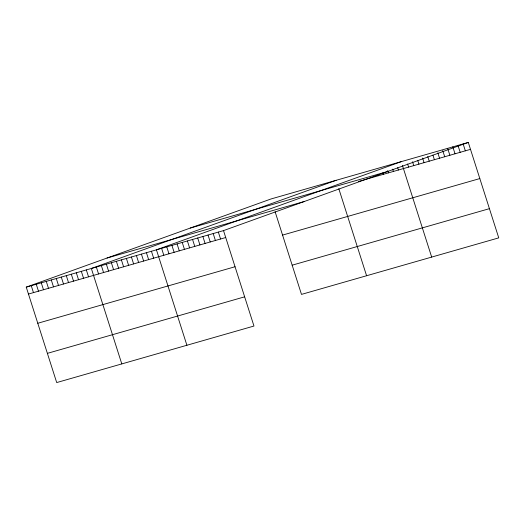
<?xml version="1.0" encoding="UTF-8"?>
<svg xmlns="http://www.w3.org/2000/svg" width="525" height="525" viewBox="0 0 525 525"><rect width="100%" height="100%" fill="white"/><g stroke="black" fill="none" stroke-linecap="round" stroke-linejoin="round"><path stroke-width="0.79" d="M468.293 142.433L223.512 230.606L253.969 326.038L56.707 382.567L26.25 287.129L271.031 198.962L468.293 142.433L498.75 237.871L301.488 294.394L275.107 211.726M336.131 180.305L91.343 268.478L121.8 363.91M401.225 161.654L156.443 249.821L186.9 345.26M190.253 228.06L387.516 171.531M358.365 181.493L362.657 180.259M363.372 180.055L470.505 149.356M107.028 258.037L304.29 201.508M26.25 287.129L223.512 230.606M28.462 294.053L225.717 237.53M282.562 235.095L479.824 178.566M37.78 323.262L235.043 266.739M292.169 265.184L489.431 208.661M47.388 353.358L244.643 296.828M463.135 143.916L465.34 150.839M457.977 145.392L460.182 152.316M452.819 146.869L455.024 153.792M447.654 148.345L449.866 155.269M442.746 150.596L444.708 156.752M437.83 152.841L439.55 158.228M432.915 155.092L434.392 159.705M427.757 156.568L429.227 161.188M422.599 158.051L424.069 162.665M417.683 160.296L418.911 164.141M412.525 161.772L413.752 165.618M407.61 164.023L408.594 167.101M402.452 165.5L431.681 257.086M397.688 167.705L398.429 170.015M392.68 169.142L393.422 171.445M387.673 170.573L388.415 172.882M382.915 172.777L383.408 174.32M377.908 174.215L378.4 175.75M338.802 188.692L366.588 275.743M218.348 232.083L220.559 239.006M213.189 233.559L215.401 240.483M208.031 235.043L210.243 241.966M202.873 236.519L205.085 243.442M197.715 237.996L199.927 244.919M192.557 239.472L194.762 246.396M187.399 240.955L189.604 247.879M182.234 242.432L184.446 249.355M177.076 243.908L179.287 250.832M171.918 245.392L174.129 252.315M166.76 246.868L168.971 253.792M161.602 248.345L163.813 255.268M151.436 251.258L153.641 258.182M146.429 252.696L148.634 259.619M141.422 254.126L143.627 261.05M136.415 255.563L138.62 262.487M131.407 257.001L133.612 263.924M126.4 258.431L128.605 265.355M121.393 259.868L123.598 266.792M116.379 261.306L118.591 268.229M111.372 262.736L113.584 269.66M106.365 264.173L108.577 271.097M101.358 265.611L103.569 272.534M96.351 267.041L98.562 273.965M86.336 269.916L88.548 276.832M81.329 271.346L83.541 278.27M76.322 272.783L78.533 279.707M71.315 274.214L73.526 281.137M66.308 275.651L68.519 282.575M61.3 277.088L63.512 284.012M56.293 278.519L58.505 285.442M51.286 279.956L53.497 286.88M46.279 281.393L48.49 288.317M41.272 282.824L43.483 289.748M36.264 284.261L38.476 291.185M31.257 285.698L33.469 292.622"/></g></svg>
